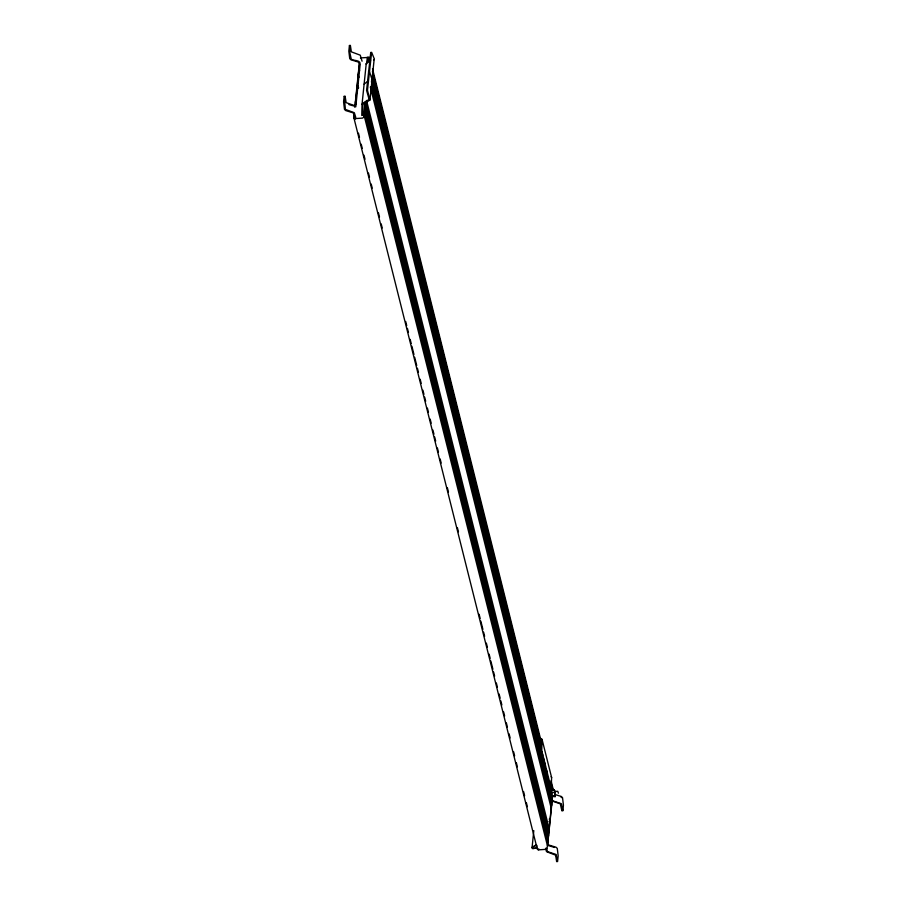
<?xml version="1.0" encoding="UTF-8"?>
<svg xmlns="http://www.w3.org/2000/svg" width="907" height="907" viewBox="0 0 907 907"><rect width="100%" height="100%" fill="white"/><g stroke="black" fill="none" stroke-linecap="round" stroke-linejoin="round"><path stroke-width="1.36" d="M555.458 792.423L554.336 789.94L551.807 790.11L551.989 796.437L555.118 796.652L555.39 794.113M555.118 796.652L554.336 789.94M369.954 100.019L367.482 90.258L371.621 52.289L374.217 58.683L369.954 100.019L362.936 104.396L362.698 115.427M533.804 830.642L532.035 847.966L532.352 848.589L535.72 848.124M354.852 106.913L359.251 64.261L358.48 62.095L350.941 59.794L349.728 58.638L348.832 51.143L349.433 45.361L349.637 46.008M365.136 102.287L363.877 114.475L547.477 845.891L546.966 848.612L545.98 849.349L538.168 849.87L537.318 849.247L353.934 117.989L354.229 115.121M355.272 104.963L355.975 98.194M356.111 96.856L357.766 80.882M358.877 70.1L359.478 64.34M361.78 115.484L362.018 104.452L366.213 63.83L366.847 62.651L370.544 60.724M367.573 62.832L368.31 57.232L369.534 61.415M540.345 738.128L542.046 739.364L541.774 750.735L549.869 783.002L552.012 797.865L552.703 795.564M536.921 845.392L536.638 848.068L533.271 848.533L533.01 847.206L535.935 845.381M542.046 739.364L551.626 777.582L551.331 783.705L552.295 790.314M552.363 796.312L547.477 845.891M364.115 84.136L367.21 81.675M362.018 104.452L362.653 103.273L369.115 99.419L366.575 90.371L370.725 52.402L371.178 53.025M562.079 810.178L561.887 810.869L560.288 803.817L551.773 800.892M556.83 860.958L556.649 861.65L555.651 855.176L546.524 851.673L545.561 848.294M538.928 849.065L538.69 849.768L538.35 849.156M373.605 59.964L374.149 59.397M371.507 80.269L372.108 79L369.398 71.642L368.503 71.755M532.092 847.263L536.207 844.825M551.547 797.502L551.093 797.933L550.583 796.765L548.95 783.07L540.855 750.792L541.128 739.42L540.277 738.808M369.432 60.656L369.489 57.334L360.419 57.935M358.775 71.109L358.174 74.68L358.866 77.424M364.081 114.633L363.571 117.354L362.585 118.091L354.773 118.613L353.934 117.989M554.903 791.471L557.737 791.289L558.44 793.183M551.547 792.65L554.064 792.48M551.932 796.006L554.46 795.836M549.03 821.504L549.948 821.436L549.336 818.976M552.272 788.421L553.123 789.033L551.048 780.78M348.912 104.566L352.676 105.722M554.767 794.464L561.308 796.459L562.521 797.616L563.417 805.11L563.009 810.166L562.816 810.869L561.41 803.715L552.76 800.836L552.25 799.849L547.749 843.431L548.213 844.836L556.059 847.24L557.272 848.396L558.168 855.891L557.567 861.639L556.172 854.496L547.511 851.616L546.479 848.226M548.202 845.517L554.483 847.444M358.174 74.68L358.038 78.217M560.98 797.049L561.592 797.627M353.934 106.108L354.58 106.788M367.732 57.935L367.392 57.3L366.428 64.374L366.213 63.83M551.184 776.653L551.626 777.582M344.388 96.777L344.184 96.131L343.583 101.913L344.479 109.407L345.703 110.563L353.242 112.876L354.875 117.559M372.494 68.773L541.06 740.928M372.437 71.46L541.003 743.615M551.003 783.478L552.726 790.348M372.437 76.222L541.003 748.377M541.694 751.121L542.726 755.248M543.418 758.003L545.481 766.245M546.173 768.989L547.204 773.115M371.394 76.857L549.959 788.875M371.394 81.619L552.023 801.879M371.382 86.38L551.671 805.269M370.339 87.015L551.32 808.647M362.063 61.2L360.272 55.18L351.36 51.858L350.363 45.35L349.864 52.765L351.27 59.204C353.696 60.996 360.589 59.703 360.17 64.204L355.771 106.856L354.263 105.518L346.111 102.627L345.113 96.131L344.569 100.235L345.408 109.407L354.331 112.729L355.771 117.4M358.877 67.912L359.569 70.655M366.519 100.45L549.223 828.964M365.827 102.468L548.871 832.343M365.136 104.475L548.52 835.732M364.784 107.854L548.168 839.111M358.594 87.99L357.97 85.53L357.052 85.587L357.675 88.058M364.433 111.244L547.828 842.501M355.374 101.765L356.066 104.509M353.979 115.302L355.011 119.429M358.458 133.17L359.489 137.297M361.213 144.168L362.256 148.295M363.979 155.165L365.011 159.281M368.457 173.033L369.489 177.16M371.212 184.03L372.244 188.157M378.457 212.896L379.489 217.022M381.212 223.893L382.244 228.008M405.69 321.486L406.721 325.602M407.413 328.357L408.445 332.484M410.168 339.354L411.2 343.47M411.891 346.225L413.955 354.467M414.646 357.222L416.721 365.464M417.413 368.219L418.444 372.346M420.168 379.217L421.199 383.332M422.923 390.214L423.954 394.33M424.646 397.085L425.678 401.211M427.401 408.082L428.433 412.197M430.156 419.079L431.199 423.195M432.922 430.077L433.954 434.192M434.646 436.947L435.677 441.063M437.401 447.945L438.432 452.06M440.156 458.942L441.187 463.058M447.4 487.807L448.432 491.923M457.389 527.659L458.432 531.785M479.111 614.266L480.143 618.381M480.835 621.136L482.898 629.379M483.59 632.134L484.621 636.249M486.356 643.131L487.388 647.247M489.111 654.117L490.143 658.244M490.834 660.999L492.898 669.241M493.589 671.996L494.621 676.112M496.344 682.982L497.376 687.109M499.099 693.98L500.142 698.107M500.834 700.862L501.866 704.977M503.589 711.848L504.621 715.974M506.344 722.845L507.376 726.972M509.099 733.842L510.131 737.969M513.589 751.71L514.62 755.837M516.344 762.708L517.375 766.834M523.577 791.573L524.609 795.7M526.332 802.57L527.375 806.697M552.442 795.575L552.59 796.822"/></g></svg>
